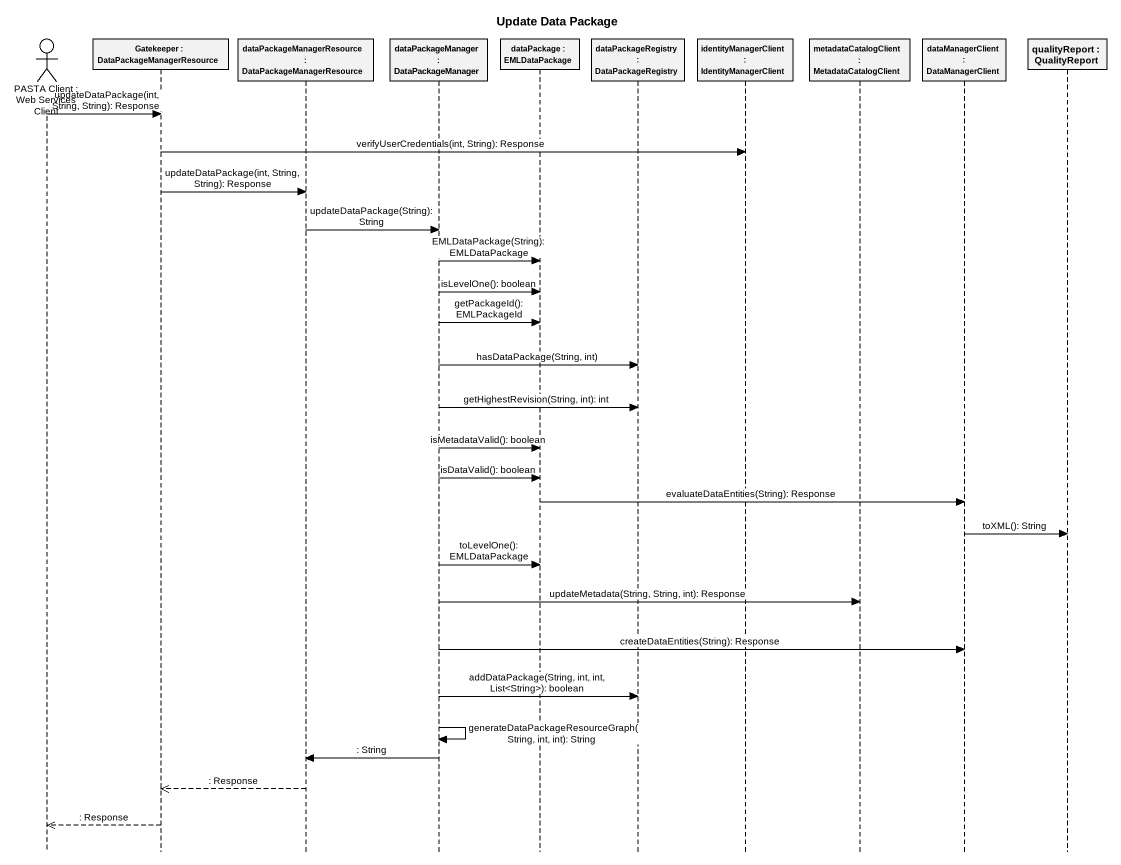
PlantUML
@startuml
title Update Data Package
hide footbox
actor "PASTA Client : Web Services Client" as PASTA_Client
participant "Gatekeeper : DataPackageManagerResource" as Gatekeeper
participant "dataPackageManagerResource : DataPackageManagerResource" as dataPackageManagerResource
participant "dataPackageManager : DataPackageManager" as dataPackageManager
participant "dataPackage : EMLDataPackage" as dataPackage
participant "dataPackageRegistry : DataPackageRegistry" as dataPackageRegistry
participant "identityManagerClient : IdentityManagerClient" as identityManagerClient
participant "metadataCatalogClient : MetadataCatalogClient" as metadataCatalogClient
participant "dataManagerClient : DataManagerClient" as dataManagerClient
participant "qualityReport : QualityReport" as qualityReport

PASTA_Client -> Gatekeeper : updateDataPackage(int, String, String): Response
Gatekeeper -> identityManagerClient : verifyUserCredentials(int, String): Response
Gatekeeper -> dataPackageManagerResource : updateDataPackage(int, String, String): Response
dataPackageManagerResource -> dataPackageManager : updateDataPackage(String): String
dataPackageManager -> dataPackage : EMLDataPackage(String): EMLDataPackage
dataPackageManager -> dataPackage : isLevelOne(): boolean
dataPackageManager -> dataPackage : getPackageId(): EMLPackageId
dataPackageManager -> dataPackageRegistry : hasDataPackage(String, int)
dataPackageManager -> dataPackageRegistry : getHighestRevision(String, int): int
dataPackageManager -> dataPackage : isMetadataValid(): boolean
dataPackageManager -> dataPackage : isDataValid(): boolean
dataPackage -> dataManagerClient : evaluateDataEntities(String): Response
dataManagerClient -> qualityReport : toXML(): String
dataPackageManager -> dataPackage : toLevelOne(): EMLDataPackage
dataPackageManager -> metadataCatalogClient : updateMetadata(String, String, int): Response
dataPackageManager -> dataManagerClient : createDataEntities(String): Response
dataPackageManager -> dataPackageRegistry : addDataPackage(String, int, int, List<String>): boolean
dataPackageManager -> dataPackageManager : generateDataPackageResourceGraph(String, int, int): String
dataPackageManager -> dataPackageManagerResource : : String
dataPackageManagerResource -->> Gatekeeper : : Response
Gatekeeper -->> PASTA_Client : : Response
@enduml
